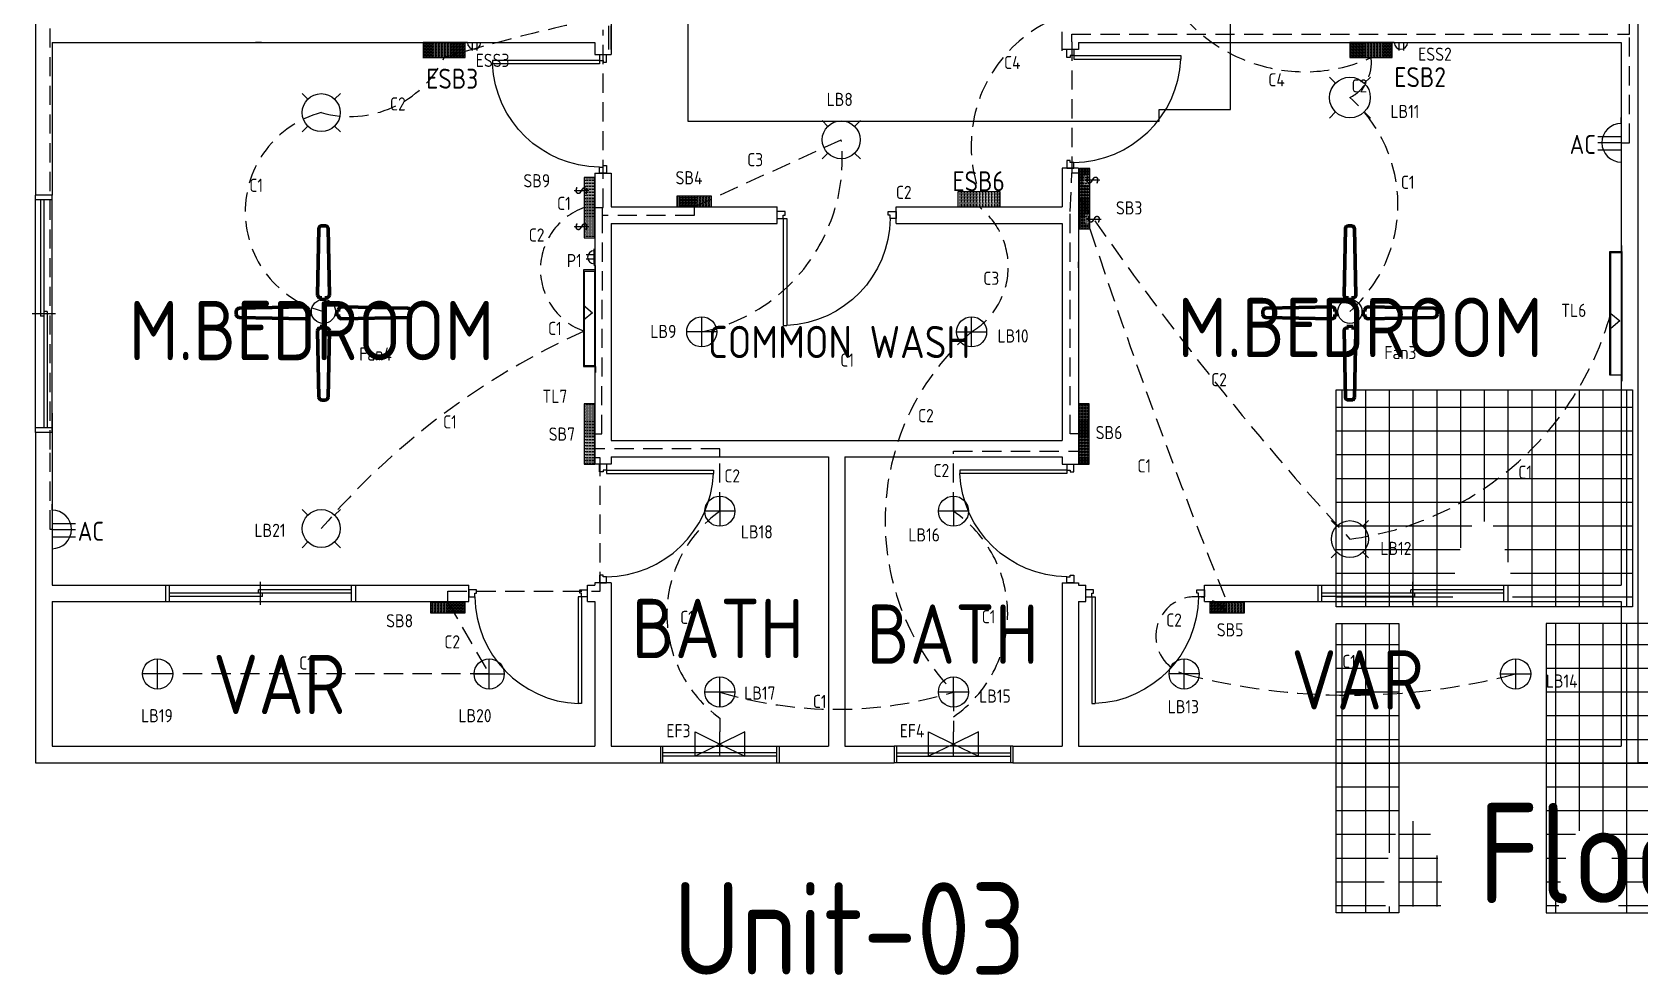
# Model space of a CAD drawing. Header units: inches. Extents: x 33646 to 69385, y 30083 to 61001.
# Drawn here: x 34920 to 35453, y 30410 to 30723 of the extents above; entities that cross this region are included whole.
import ezdxf
from ezdxf.enums import TextEntityAlignment as Align

# ---------------------------------------------------------------- set-up
doc = ezdxf.new("R2010")
doc.units = ezdxf.units.IN
doc.header["$MEASUREMENT"] = 0
doc.linetypes.add('HIDDEN', pattern=[9.524999999999999, 6.35, -3.175])
doc.layers.add('All Text', color=7, linetype='Continuous', plot=False)
for name, color, linetype in [('Conduit', 4, 'Continuous'), ('EDB', 1, 'Continuous'), ('Electrical Layout', 130, 'Continuous'), ('TILING', 8, 'Continuous'), ('WALL', 7, 'Continuous'), ('WINDOW', 111, 'Continuous')]:
    doc.layers.add(name, color=color, linetype=linetype)
doc.styles.add('YQ_DIM', font='SUPEROS.SHX', dxfattribs={"width": 0.8, "bigfont": 'HZDX.SHX'})
pattern_1 = [(0, (0, 0), (0, 7.874015748031497), []), (90, (0, 0), (-7.874015748031497, 4.821444091131313e-16), [])]

# ---------------------------------------------------------------- blocks, each defined once
blk = doc.blocks.new('DR_D01')
for p, q in [((-0.45, 0.9299999999999964), (-0.4199999999999999, 0.9299999999999964)), ((-0.45, 0.02999999999999636), (-0.45, 0.9299999999999964)), ((-0.4199999999999999, 0.02999999999999637), (-0.4199999999999999, 0.9299999999999964)), ((-0.4999999999999964, 0.02999999999999636), (-0.4199999999999999, 0.02999999999999637)), ((-0.4999999999999964, 0.02999999999999636), (-0.4999999999999964, -0.02999999999999636)), ((-0.45, 0.02999999999999636), (-0.45, 3.469446951953614e-18)), ((-0.45, 3.469446951953614e-18), (-0.435, 3.469446951953614e-18)), ((-0.435, 3.469446951953614e-18), (-0.435, -0.02999999999999636)), ((0.4350000000000001, 3.469446951953614e-18), (0.4350000000000002, -0.02999999999999636)), ((0.4500000000000001, 3.469446951953614e-18), (0.4350000000000001, 3.469446951953614e-18)), ((0.4500000000000001, 0.02999999999999636), (0.4500000000000001, 3.469446951953614e-18)), ((0.4999999999999964, 0.02999999999999636), (0.45, 0.02999999999999636)), ((0.4999999999999964, -0.02999999999999636), (0.4999999999999964, 0.02999999999999636)), ((-0.435, -0.02999999999999636), (-0.4999999999999964, -0.02999999999999636)), ((0.4350000000000002, -0.02999999999999636), (0.4999999999999964, -0.02999999999999636))]:
    blk.add_line(p, q)
blk.add_arc((-0.4602388636345857, 0.02060243181989824), 0.9102873739421409, 0.5915171128877542, 87.46643902495387)
blk = doc.blocks.new('WD_00_X2')
for p, q in [((-4.101591878165048e-18, 0.6999999999999998), (3.063252069464661e-17, -0.7)), ((-0.5, 0.5), (0.5, 0.5)), ((-0.48, 0.5), (-0.48, -0.5)), ((0.48, 0.5), (0.4799999999999996, -0.5)), ((0.009999999999999919, 0.1999999999999998), (-0.48, 0.1999999999999998)), ((0.009999999999999917, 0.1999999999999998), (0.009999999999999919, -1.942890293094024e-16)), ((0.4799999999999998, -1.942890293094024e-16), (-0.4799999999999999, -1.942890293094024e-16)), ((-0.01000000000000008, -1.942890293094024e-16), (-0.01000000000000008, -0.2000000000000001)), ((0.4799999999999998, -0.2000000000000002), (-0.01000000000000008, -0.2000000000000002)), ((-0.5, -0.5), (0.4999999999999997, -0.5))]:
    blk.add_line(p, q)
blk = doc.blocks.new('WD_00_X1')
for p, q in [((-0.5, 0.5), (0.5, 0.5)), ((-0.48, 0.5), (-0.48, -0.5)), ((0.48, 0.4999999999999998), (0.4799999999999996, -0.5000000000000002)), ((0.4799999999999999, 0.09999999999999981), (-0.48, 0.1)), ((0.4799999999999998, -0.1000000000000002), (-0.4799999999999999, -0.1)), ((-0.4999999999999999, -0.5), (0.5, -0.5))]:
    blk.add_line(p, q)
blk = doc.blocks.new('*U174')
at = {"layer": 'Electrical Layout', "lineweight": 211}
for p, q in [((-1.973728097815972, -10.45266713731109), (-1.516553986799642, 11.49169019135664)), ((-0.5192995937073935, 12.46838484583394), (0.5192995937073935, 12.46838484583394)), ((1.973728097815972, -10.45266713731109), (1.516553986799642, 11.49169019135664)), ((-0.4987353938333575, -11.47091405816722), (-0.9764737047237237, -11.47091405816722)), ((-0.4987353938333575, -12.46838484583394), (-0.4987353938333575, -11.47091405816722)), ((0.4987353938333575, -12.46838484583394), (0.4987353938333575, -11.47091405816722)), ((0.4987353938333575, -11.47091405816722), (0.9764737047237237, -11.47091405816722))]:
    blk.add_line(p, q, dxfattribs=at)
for centre, start, end in [((-0.5192995937073935, 11.47091405816722), 90, 178.806510576018), ((0.5192995937073935, 11.47091405816722), 1.193489423982036, 90), ((-0.9764737047237237, -10.47344327050051), 178.806510576018, 270), ((0.9764737047237237, -10.47344327050051), 270, 1.193489423982036)]:
    blk.add_arc(centre, 0.997470787666715, start, end, dxfattribs=at)
blk = doc.blocks.new('*U175')
at = {"layer": 'Conduit', "color": 0, "linetype": 'ByBlock', "lineweight": -2, "transparency": 16777216}
blk.add_blockref('*U174', (35814.66595883237, 29941.71719136496), dxfattribs=at)
for p, rotation in [((35798.20769083587, 29925.25892336846), 90), ((35831.12422682888, 29925.25892336846), 270), ((35814.66595883237, 29908.80065537195), 180)]:
    blk.add_blockref('*U174', p, dxfattribs=dict(at, rotation=rotation))
blk = doc.blocks.new('*U154')
at = {"layer": 'Electrical Layout', "lineweight": 211}
for p, q in [((-1.97158831000865, -10.44133503451579), (-1.514909837469402, 11.47923164725212)), ((-0.5187366028171123, 12.45486743282267), (0.5187366028171123, 12.45486743282267)), ((1.97158831000865, -10.44133503451579), (1.514909837469402, 11.47923164725212)), ((-0.4981946973129069, -11.45847803819686), (-0.9754150753563602, -11.45847803819686)), ((-0.4981946973129069, -12.45486743282267), (-0.4981946973129069, -11.45847803819686)), ((0.4981946973129069, -12.45486743282267), (0.4981946973129069, -11.45847803819686)), ((0.4981946973129069, -11.45847803819686), (0.9754150753563602, -11.45847803819686))]:
    blk.add_line(p, q, dxfattribs=at)
for centre, start, end in [((-0.5187366028171123, 11.45847803819686), 90, 178.806510576018), ((0.5187366028171123, 11.45847803819686), 1.193489423982036, 90), ((-0.9754150753563602, -10.46208864357104), 178.806510576018, 270), ((0.9754150753563602, -10.46208864357104), 270, 1.193489423982036)]:
    blk.add_arc(centre, 0.9963893946258139, start, end, dxfattribs=at)
blk = doc.blocks.new('*U155')
at = {"layer": 'Conduit', "color": 0, "linetype": 'ByBlock', "lineweight": -2, "transparency": 16777216}
blk.add_blockref('*U154', (35775.83802421117, 29909.25632634142), dxfattribs=at)
for p, rotation in [((35759.39759919984, 29892.81590133009), 90), ((35792.2784492225, 29892.81590133009), 270), ((35775.83802421117, 29876.37547631876), 180)]:
    blk.add_blockref('*U154', p, dxfattribs=dict(at, rotation=rotation))

msp = doc.modelspace()

# ---------------------------------------------------------------- hatches: boundary and pattern name
at = {"layer": 'Electrical Layout'}
h = msp.add_hatch(dxfattribs=at)
h.set_pattern_fill('MUDST', color=256)
h.set_pattern_definition([(0, (-1025.024355600159, 1422.988186829563), (0.5, 0.25), [0.25, -0.25, 0, -0.25, 0, -0.25])])
h.paths.add_polyline_path([(35049.47564439984, 30719.41732498138), (35049.47564439984, 30714.41732498138), (35063.47564439984, 30714.41732498138), (35063.47564439984, 30719.41732498138)])
h = msp.add_hatch(dxfattribs=at)
h.set_pattern_fill('MUDST', color=256)
h.set_pattern_definition([(0, (-717.5702294006187, 1422.98819113545), (0.5, 0.25), [0.25, -0.25, 0, -0.25, 0, -0.25])])
h.paths.add_polyline_path([(35356.92977059938, 30719.41732067549), (35356.92977059938, 30714.41732067549), (35370.92977059938, 30714.41732067549), (35370.92977059938, 30719.41732067549)])
h = msp.add_hatch(dxfattribs=at)
h.set_pattern_fill('MUDST', color=256, angle=-90.00000000000001)
h.set_pattern_definition([(270, (5361.677535623428, 67464.74959533749), (0.2499999999999999, -0.5), [0.25, -0.25, 0, -0.25, 0, -0.25])])
h.paths.add_polyline_path([(35270.67753562342, 30657.65591647344), (35267.17753562342, 30657.65591647344), (35267.17753562342, 30677.65591647344), (35270.67753562342, 30677.65591647344)])
h = msp.add_hatch(dxfattribs=at)
h.set_pattern_fill('MUDST', color=256, angle=-90.00000000000001)
h.set_pattern_definition([(270, (5197.394334356482, 67467.74959533749), (0.2499999999999999, -0.5), [0.25, -0.25, 0, -0.25, 0, -0.25])])
h.paths.add_polyline_path([(35106.39433435648, 30654.65591647344), (35102.89433435648, 30654.65591647344), (35102.89433435648, 30674.65591647344), (35106.39433435648, 30674.65591647344)])
h = msp.add_hatch(dxfattribs=at)
h.set_pattern_fill('MUDST', color=256, angle=-180)
h.set_pattern_definition([(180, (71219.69157845093, 61288.47637795273), (-0.5, -0.2499999999999997), [0.25, -0.25, 0, -0.25, 0, -0.25])])
h.paths.add_polyline_path([(35145.19157845094, 30668.4291338582), (35145.19157845094, 30664.9291338582), (35133.69157845094, 30664.9291338582), (35133.69157845094, 30668.4291338582)])
h = msp.add_hatch(dxfattribs=at)
h.set_pattern_fill('MUDST', color=256)
h.set_pattern_definition([(0, (-847.6174766671829, 1472.476377952757), (0.5, 0.25), [0.25, -0.25, 0, -0.25, 0, -0.25])])
h.paths.add_polyline_path([(35226.88252333282, 30669.92913385819), (35226.88252333282, 30664.92913385819), (35240.88252333282, 30664.92913385819), (35240.88252333282, 30669.92913385819)])
h = msp.add_hatch(dxfattribs=at)
h.set_pattern_fill('MUDST', color=256, angle=-90.00000000000001)
h.set_pattern_definition([(270, (5197.394334356501, 67542.8622047244), (0.2499999999999998, -0.5), [0.25, -0.25, 0, -0.25, 0, -0.25])])
h.paths.add_polyline_path([(35106.39433435648, 30579.54330708655), (35102.89433435648, 30579.54330708655), (35102.89433435648, 30599.54330708655), (35106.39433435648, 30599.54330708655)])
h = msp.add_hatch(dxfattribs=at)
h.set_pattern_fill('MUDST', color=256, angle=-90.00000000000001)
h.set_pattern_definition([(270, (5361.429767427322, 67542.8622047244), (0.2499999999999998, -0.5), [0.25, -0.25, 0, -0.25, 0, -0.25])])
h.paths.add_polyline_path([(35270.4297674273, 30579.54330708654), (35266.9297674273, 30579.54330708654), (35266.9297674273, 30599.54330708654), (35270.4297674273, 30599.54330708654)])
h = msp.add_hatch(dxfattribs=at)
h.set_pattern_fill('MUDST', color=256, angle=-1.272221872585407e-14)
h.set_pattern_definition([(360, (-1022.572464376579, 1608.749595337518), (0.5, 0.2499999999999999), [0.25, -0.25, 0, -0.25, 0, -0.25])])
h.paths.add_polyline_path([(35051.92753562342, 30530.15591647344), (35051.92753562342, 30533.65591647344), (35063.42753562342, 30533.65591647344), (35063.42753562342, 30530.15591647344)])
h = msp.add_hatch(dxfattribs=at)
h.set_pattern_fill('MUDST', color=256, angle=-1.272221872585407e-14)
h.set_pattern_definition([(360, (-764.0724643765789, 1608.749595337518), (0.5, 0.2499999999999999), [0.25, -0.25, 0, -0.25, 0, -0.25])])
h.paths.add_polyline_path([(35310.42753562342, 30530.15591647344), (35310.42753562342, 30533.65591647344), (35321.92753562342, 30533.65591647344), (35321.92753562342, 30530.15591647344)])
at = {"layer": 'TILING'}
h = msp.add_hatch(dxfattribs=at)
h.set_pattern_fill('_USER', color=256, scale=7.874015748031497, double=1, pattern_type=0)
h.set_pattern_definition(pattern_1)
edge = h.paths.add_edge_path()
edge.add_arc((35446.80804652994, 30534.66123168651), 55.78041944777243, 161.4067891857434, 181.3856483193859)
edge.add_arc((35392.96017402324, 30534.30233784286), 2.156851818599194, 207.3220102423033, 271.8992090811829)
edge.add_line((35393.03165507293, 30532.14667084006), (35408.82205159002, 30532.14667083905))
edge.add_arc((35408.97424980877, 30534.16470037078), 2.023760729111334, 265.6869620807182, 335.0918185688155)
edge.add_arc((35355.04566013328, 30534.6612316922), 55.78041944785929, 358.6143516732002, 361.2036163014217)
edge.add_arc((35410.6685560007, 30538.3132002214), 2.484519138057373, 273.3507563557384, 278.4938804161617)
edge.add_arc((35409.80690402104, 30536.63778848018), 1.456302950211598, 327.5286703621944, 394.2772201163256)
edge.add_arc((35410.6685559996, 30534.99706834459), 2.484519138373277, 82.09441254859132, 88.01051719982777)
edge.add_arc((35355.04566013318, 30534.66123169225), 55.78041944795164, 2.896670540628497, 18.59321080683394)
edge.add_arc((35391.39018612251, 30549.43013540714), 16.79757454734049, 10.34532255069555, 15.20876720786186)
edge.add_arc((35396.08800382564, 30550.70727616756), 11.92925043182304, 15.20876720803136, 33.27785179835496)
edge.add_arc((35399.0568823505, 30552.65582242127), 8.37804328519319, 33.27785179831884, 57.74350960628426)
edge.add_arc((35400.92685333297, 30555.61880326536), 4.874324267111166, 57.74350960618398, 89.99999999657895)
edge.add_arc((35400.92685333297, 30555.61880326539), 4.874324267078919, 89.9999999966645, 122.256490385953)
edge.add_arc((35402.79682431507, 30552.65582242103), 8.378043285198373, 122.2564903859858, 146.7221481950978)
edge.add_arc((35405.76570283976, 30550.70727616693), 11.92925043189019, 146.7221481950421, 164.7912327846339)
edge.add_arc((35410.46352054068, 30549.43013540663), 16.79757454525276, 164.7912327853157, 169.6546774425679)
h.paths.add_polyline_path([(35450.68802520031, 30532.14667083956), (35352.35731653891, 30532.14667083956), (35352.35731653891, 30604.14667083954), (35450.68802520031, 30604.14667083954)])
h = msp.add_hatch(dxfattribs=at)
h.set_pattern_fill('_USER', color=256, scale=7.874015748031497, double=1, pattern_type=0)
h.set_pattern_definition(pattern_1)
edge = h.paths.add_edge_path()
edge.add_arc((35423.71947812614, 30435.23387952897), 55.78041944777933, 161.4067891857458, 181.3856483193857)
edge.add_arc((35369.87160561943, 30434.87498568531), 2.156851818605658, 207.3220102422146, 271.8992090809897)
edge.add_line((35369.94308666911, 30432.71931868252), (35385.73348318621, 30432.71931868151))
edge.add_arc((35385.88568140496, 30434.73734821324), 2.023760729111334, 265.6869620807182, 335.0918185688155)
edge.add_arc((35331.95709172946, 30435.23387953465), 55.78041944785921, 358.6143516732041, 361.2036163014254)
edge.add_arc((35387.57998759687, 30438.88584806386), 2.484519138057799, 273.350756355906, 278.4938804163277)
edge.add_arc((35386.71833561722, 30437.21043632264), 1.456302950217737, 327.5286703623482, 394.2772201161644)
edge.add_arc((35387.57998759579, 30435.56971618705), 2.48451913837688, 82.09441254860285, 88.01051719983067)
edge.add_arc((35331.95709172937, 30435.2338795347), 55.78041944795183, 2.89667054063223, 18.59321080683748)
edge.add_arc((35368.30161771869, 30450.0027832496), 16.79757454734049, 10.34532255069555, 15.20876720786186)
edge.add_arc((35372.99943542181, 30451.27992401001), 11.92925043183102, 15.20876720803906, 33.27785179835039)
edge.add_arc((35375.96831394669, 30453.22847026373), 8.37804328519319, 33.27785179831884, 57.74350960628426)
edge.add_arc((35377.83828492916, 30456.19145110782), 4.874324267107283, 57.74350960625631, 89.9999999966645)
edge.add_arc((35377.83828492916, 30456.19145110785), 4.874324267075281, 89.9999999966645, 122.2564903859758)
edge.add_arc((35379.70825591125, 30453.22847026349), 8.378043285191414, 122.256490385957, 146.7221481950913)
edge.add_arc((35382.67713443594, 30451.27992400939), 11.9292504318861, 146.7221481950083, 164.7912327846078)
edge.add_arc((35387.37495213687, 30450.00278324908), 16.79757454525371, 164.7912327853037, 169.6546774425557)
h.paths.add_polyline_path([(35373.17621417667, 30430.63485981594), (35352.3573165389, 30430.63485981594), (35352.3573165389, 30526.63485981593), (35373.17621417667, 30526.63485981593)])
h = msp.add_hatch(dxfattribs=at)
h.set_pattern_fill('_USER', color=256, scale=7.874015748031497, double=1, pattern_type=0)
h.set_pattern_definition(pattern_1)
edge = h.paths.add_edge_path()
edge.add_arc((35390.29558987307, 30433.14942066288), 55.78041944777243, -1.3856483193858935, 18.593210814256622, ccw=False)
edge.add_arc((35444.14346237978, 30432.79052681923), 2.156851818599194, 268.1007909188171, 332.67798975769665, ccw=False)
edge.add_line((35444.07198133009, 30430.63485981644), (35428.28158481299, 30430.63485981543))
edge.add_arc((35428.12938659424, 30432.65288934715), 2.023760729111334, 204.9081814311845, 274.31303791928184, ccw=False)
edge.add_arc((35482.05797626974, 30433.14942066857), 55.78041944785929, 178.7963836985783, 181.3856483267997, ccw=False)
edge.add_arc((35426.43508040232, 30436.80138919778), 2.484519138057373, 261.50611958383826, 266.6492436442616, ccw=False)
edge.add_arc((35427.29673238198, 30435.12597745656), 1.456302950211598, 145.7227798836744, 212.4713296378056, ccw=False)
edge.add_arc((35426.43508040341, 30433.48525732097), 2.484519138373277, 91.98948280017231, 97.90558745140868, ccw=False)
edge.add_arc((35482.05797626983, 30433.14942066863), 55.78041944795164, 161.4067891931661, 177.1033294593715, ccw=False)
edge.add_arc((35445.71345028051, 30447.91832438352), 16.79757454734049, 164.7912327921381, 169.6546774493044, ccw=False)
edge.add_arc((35441.01563257738, 30449.19546514394), 11.92925043182304, 146.722148201645, 164.7912327919686, ccw=False)
edge.add_arc((35438.04675405251, 30451.14401139765), 8.37804328519319, 122.25649039371581, 146.7221482016812, ccw=False)
edge.add_arc((35436.17678307005, 30454.10699224174), 4.874324267111166, 90.00000000342112, 122.256490393816, ccw=False)
edge.add_arc((35436.17678307004, 30454.10699224177), 4.874324267078919, 57.743509614047014, 90.00000000333557, ccw=False)
edge.add_arc((35434.30681208795, 30451.14401139741), 8.378043285198373, 33.277851804902184, 57.743509614014215, ccw=False)
edge.add_arc((35431.33793356326, 30449.19546514331), 11.92925043189019, 15.208767215366208, 33.27785180495789, ccw=False)
edge.add_arc((35426.64011586233, 30447.918324383), 16.79757454525276, 10.345322557432212, 15.208767214684315, ccw=False)
h.paths.add_polyline_path([(35421.99511181449, 30430.63485981593), (35472.34156850739, 30430.63485981593), (35472.34156850739, 30526.63485981593), (35421.99511181449, 30526.63485981593)])

# ---------------------------------------------------------------- linework, layer by layer
at = {"layer": 'Conduit', "linetype": 'HIDDEN'}
for p, q in [((34925.74472805722, 30584.40551181095), (34925.74472805722, 30969.40551181095)), ((35449.67753562342, 30722.15591647344), (35449.67753562342, 30875.15591647344)), ((35109.17753562342, 30664.65591647344), (35109.15023986828, 30723.65591647344)), ((35264.67753562342, 30719.65591647344), (35264.67753562342, 30722.15591647344)), ((35264.67753562342, 30722.15591647344), (35449.67753562342, 30722.15591647344)), ((35264.67753562342, 30719.65591647344), (35264.67753562342, 30676.17208663574)), ((35449.67753562342, 30686.15591647344), (35449.67753562342, 30722.15591647344)), ((35139.44157845094, 30664.9291338582), (35188.17753562342, 30687.15591647344)), ((35446.92976742733, 30686.15591647344), (35449.67753562342, 30686.15591647344)), ((35264.1690309203, 30663.37907039697), (35264.67753562342, 30676.17208663574)), ((35264.67753562342, 30676.17208663574), (35266.9297674273, 30676.17208663574)), ((35106.39433435648, 30664.65591647344), (35109.17753562342, 30664.65591647344)), ((35108.75577516376, 30589.54330708655), (35109.03184591073, 30662.03400068458)), ((35109.03184591073, 30662.03400068458), (35109.03184591073, 30664.65591647344)), ((35139.44157845095, 30662.03400068458), (35109.03184591073, 30662.03400068458)), ((35139.44157845095, 30664.9291338582), (35139.44157845095, 30662.03400068458)), ((35264.1690309203, 30589.54330708654), (35264.1690309203, 30663.37907039697)), ((35102.64432393976, 30632.2440055771), (35105.64432393976, 30629.7440055771)), ((35105.64432393976, 30629.7440055771), (35102.64432393976, 30627.2440055771)), ((35443.42975701061, 30629.54232224201), (35446.42975701061, 30627.04232224201)), ((35446.42975701061, 30627.04232224201), (35443.42975701061, 30624.54232224201)), ((35106.39433435648, 30589.54330708655), (35108.75577516376, 30589.54330708655)), ((35266.9297674273, 30589.54330708654), (35264.1690309203, 30589.54330708654)), ((34925.74472805722, 30557.87271520644), (34925.74472805722, 30584.40551181095)), ((35147.90614538005, 30584.63493869385), (35106.39433435648, 30584.63493869385)), ((35108.21644733626, 30581.58271689579), (35106.39433435648, 30581.58271689579)), ((35108.21644733626, 30537.39177152414), (35108.21644733626, 30581.58271689579)), ((35147.90614538005, 30583.31338402932), (35147.90614538005, 30584.63493869385)), ((35147.90614538005, 30581.90551181095), (35147.90614538005, 30583.31338402932)), ((35147.90614538005, 30563.90551181095), (35147.90614538005, 30581.90551181095)), ((35225.41795640366, 30563.90551181096), (35225.41795640366, 30583.80883800989)), ((35225.41795640366, 30583.80883800989), (35266.9297674273, 30583.80883800989)), ((34926.39433435642, 30557.87271520644), (34925.74472805722, 30557.87271520644)), ((35057.67753562342, 30533.90551181098), (35057.67753562342, 30537.39177152414)), ((35057.67753562342, 30537.39177152414), (35108.21644733626, 30537.39177152414)), ((35057.67753562342, 30533.65591647344), (35057.67753562342, 30533.90551181098)), ((35147.90614538005, 30503.90551181096), (35147.91234559128, 30498.90551565522)), ((35225.41795640366, 30503.90551181095), (35225.42753562342, 30490.65591647344)), ((35147.91684050174, 30495.28071414221), (35147.92753562342, 30490.65591647344))]:
    msp.add_line(p, q, dxfattribs=at)
at = {"layer": 'Conduit'}
for p, q in [((35352.15623634066, 30705.92944756009), (35350.1071580837, 30707.97852581706)), ((35361.70329851398, 30705.92944756009), (35363.75237677094, 30707.97852581706)), ((35011.22490404448, 30700.60854805239), (35009.31357459274, 30702.51987750412)), ((35020.13016720238, 30700.60854805239), (35022.0414966541, 30702.51987750412)), ((35183.72490404448, 30691.60854805239), (35181.81357459274, 30693.51987750412)), ((35192.63016720238, 30691.60854805239), (35194.5414966541, 30693.51987750412)), ((35361.70329851398, 30696.38238538678), (35363.75237677094, 30694.33330712983)), ((35020.13016720238, 30691.70328489449), (35022.0414966541, 30689.79195544276)), ((35192.63016720238, 30682.70328489449), (35194.5414966541, 30680.79195544276)), ((35141.90614538008, 30618.41732283458), (35141.90614538008, 30628.41732283458)), ((35231.41795640365, 30618.41732283458), (35231.41795640365, 30628.41732283458)), ((35146.90614538008, 30623.41732283458), (35136.90614538008, 30623.41732283458)), ((35226.41795640365, 30623.41732283458), (35236.41795640365, 30623.41732283458)), ((35147.90614538005, 30568.90551181095), (35147.90614538005, 30558.90551181095)), ((35225.41795640366, 30568.90551181096), (35225.41795640366, 30558.90551181096)), ((35011.22490404448, 30562.60854805239), (35009.31357459274, 30564.51987750412)), ((35020.13016720238, 30562.60854805239), (35022.0414966541, 30564.51987750412)), ((35152.90614538005, 30563.90551181095), (35142.90614538005, 30563.90551181095)), ((35230.41795640366, 30563.90551181096), (35220.41795640366, 30563.90551181096)), ((35352.60192421451, 30558.98375968625), (35350.7441612156, 30560.84152268515)), ((35361.25761064013, 30558.98375968625), (35363.11537363903, 30560.84152268515)), ((35020.13016720238, 30553.70328489449), (35022.0414966541, 30551.79195544276)), ((35361.25761064013, 30550.32807326064), (35363.11537363903, 30548.47031026173)), ((34961.39433435645, 30504.90551181099), (34961.39433435645, 30514.90551181098)), ((35071.39433435644, 30504.90551181099), (35071.39433435644, 30514.90551181098)), ((35301.92976742729, 30504.90551181095), (35301.92976742729, 30514.90551181095)), ((35411.92976742727, 30504.90551181095), (35411.92976742727, 30514.90551181095)), ((34966.39433435645, 30509.90551181098), (34956.39433435645, 30509.90551181098)), ((35066.39433435644, 30509.90551181098), (35076.39433435644, 30509.90551181098)), ((35147.90614538005, 30498.90551181096), (35147.90614538005, 30508.90551181096)), ((35225.41795640366, 30498.90551181095), (35225.41795640366, 30508.90551181095)), ((35306.92976742729, 30509.90551181095), (35296.92976742729, 30509.90551181095)), ((35406.92976742727, 30509.90551181095), (35416.92976742727, 30509.90551181095)), ((35152.90614538005, 30503.90551181096), (35142.90614538005, 30503.90551181096)), ((35230.41795640366, 30503.90551181095), (35220.41795640366, 30503.90551181095))]:
    msp.add_line(p, q, dxfattribs=at)
at = {"layer": 'Conduit', "color": 4, "linetype": 'HIDDEN'}
for p, q in [((35057.67753562342, 30533.65591647344), (35071.39433435644, 30509.90551181098)), ((35071.39433435644, 30509.90551181098), (34961.39433435645, 30509.90551181098))]:
    msp.add_line(p, q, dxfattribs=at)
at = {"layer": 'Conduit'}
for points in [[(35352.15623634066, 30696.38238538678), (35350.1071580837, 30694.33330712983)], [(35011.22490404448, 30691.70328489449), (35009.31357459274, 30689.79195544276)], [(35183.72490404448, 30682.70328489449), (35181.81357459274, 30680.79195544276)], [(35011.22490404448, 30553.70328489449), (35009.31357459274, 30551.79195544276)], [(35352.60192421451, 30550.32807326064), (35350.7441612156, 30548.47031026173)]]:
    msp.add_lwpolyline(points, close=True, dxfattribs=at)
for centre, radius in [((35356.92976742732, 30701.15591647344), 6.750792403158321), ((35015.67753562342, 30696.15591647344), 6.296971967198096), ((35188.17753562342, 30687.15591647344), 6.296971967198096), ((35016.39433435645, 30630.20472440941), 3.98988315066686), ((35356.92976742732, 30630.20472440941), 3.985557578503255), ((35141.90614538008, 30623.41732283458), 5), ((35231.41795640365, 30623.41732283458), 5), ((35147.90614538005, 30563.90551181095), 5), ((35225.41795640366, 30563.90551181096), 5), ((35015.67753562342, 30558.15591647344), 6.296971967198096), ((35356.92976742732, 30554.65591647344), 6.120494567378415), ((34961.39433435645, 30509.90551181098), 5), ((35071.39433435644, 30509.90551181098), 5), ((35301.92976742729, 30509.90551181095), 5), ((35411.92976742727, 30509.90551181095), 5), ((35147.90614538005, 30503.90551181096), 5), ((35225.41795640366, 30503.90551181095), 5)]:
    msp.add_circle(centre, radius, dxfattribs=at)
at = {"layer": 'Conduit', "linetype": 'HIDDEN'}
for centre, radius, start, end in [((35129.81416858805, 30680.86034604839), 58.70193198423383, 281.8874247515944, 6.156606332770177), ((36084.23106487265, 31223.9597914481), 988.4001488879642, 214.21910190554, 222.6220199065716), ((35110.1455134766, 30644.14679849769), 21.75324156936755, 109.4714960819111, 250.5285039180889), ((37233.81911619852, 31307.65443999088), 2067.951388683432, 198.3197689597265, 201.9799890769636), ((35343.52674912242, 30657.58495965853), 103.7980193967118, 277.4190874875537, 344.2542120774305), ((35205.03598371219, 30396.76866451329), 248.802063813453, 114.23836983662, 139.5595625747503), ((35172.64216456775, 30529.59696723265), 42.29594397027363, 125.7911186007998, 234.2267404050603), ((35202.07442351138, 30529.806880557), 41.32356689936737, 304.4031436399168, 55.60490470780037), ((35305.61487805362, 30522.45016442584), 13.07472177738528, 36.11178954517646, 253.6293490942035), ((35356.92976742732, 30721.29818102977), 218.4304479678906, 255.4161607423576, 284.5838392576424)]:
    msp.add_arc(centre, radius, start, end, dxfattribs=at)
at = {"layer": 'EDB', "linetype": 'HIDDEN'}
for centre, radius, start, end in [((35228.56603428799, 30142.4577722343), 597.2878973079072, 83.5198346604524, 106.7454166477109), ((35342.00758556388, 30763.25337174684), 53.5307582701089, 210.6925740144536, 294.17500101071), ((35277.15979636731, 30685.14298231628), 45.87356042654711, 80.8234619950559, 199.3687983723377), ((35025.08437426105, 30729.84450812645), 34.97727577611261, 254.3987143916382, 333.8282738464504), ((35351.25341959007, 30712.63033452583), 12.8016871704588, 296.3214147864724, 8.02411585859209), ((35325.36004230816, 30665.68032044143), 47.48858239541073, 311.665878309056, 48.33412169094398), ((35024.5110923945, 30663.2724337437), 34.04930486316179, 105.0364967681557, 256.2089068054261), ((35218.317427899, 30645.02417109039), 25.26815661363362, 301.2290079935339, 51.97563824497549), ((35285.42907025098, 30560.79921751043), 82.69357613149592, 130.7793427681763, 223.4725008611652), ((35186.66205089188, 30632.00583314822), 133.8346462570581, 253.1671563849641, 286.8328436150359)]:
    msp.add_arc(centre, radius, start, end, dxfattribs=at)
at = {"layer": 'Electrical Layout'}
for p, q in [((35111.06165876619, 30717.05511614657), (35111.06165876619, 30724.92913189461)), ((35111.90614538008, 30717.05511811016), (35111.90614538008, 30724.92913385821)), ((34995.89433435645, 30719.41732283459), (34993.89433435645, 30719.41732283459)), ((35022.89433435645, 30719.41732283459), (35029.39433435645, 30719.41732283459)), ((35064.16914968744, 30719.41732487149), (35063.4756494559, 30719.41732487149)), ((35064.16914968744, 30719.41732487149), (35068.61310111919, 30719.41732487149)), ((35065.69762517177, 30719.41732487149), (35065.69762517177, 30716.73001147427)), ((35067.08462563486, 30719.41732487149), (35067.25800069275, 30719.41732487149)), ((35067.25800069275, 30719.41732487149), (35067.25800069275, 30716.73001147427)), ((35068.61310111919, 30719.41732487149), (35069.30660135073, 30719.41732487149)), ((35371.62327588698, 30719.41732056561), (35370.92977565544, 30719.41732056561)), ((35371.62327588698, 30719.41732056561), (35376.06722731873, 30719.41732056561)), ((35373.15175137131, 30719.41732056561), (35373.15175137131, 30716.73000716838)), ((35374.5387518344, 30719.41732056561), (35374.71212689229, 30719.41732056561)), ((35374.71212689229, 30719.41732056561), (35374.71212689229, 30716.73000716838)), ((35376.06722731873, 30719.41732056561), (35376.76072755027, 30719.41732056561)), ((35446.92976742733, 30692.56391928243), (35446.92976742733, 30694.56391928243)), ((35446.92976742733, 30688.15591647344), (35439.17976742733, 30688.15591647344)), ((35446.92976742733, 30692.56391928243), (35446.92976742733, 30679.74791366445)), ((35446.92976742733, 30686.15591647344), (35439.17976742733, 30686.15591647344)), ((35446.92976742733, 30683.65591647344), (35439.17976742733, 30683.65591647344)), ((35446.92976742733, 30684.15591647344), (35446.92976742733, 30683.65591647344)), ((35446.92976742733, 30679.74791366445), (35446.92976742733, 30677.74791366445)), ((35106.17753562342, 30650.3115495497), (35106.17753562342, 30650.98434359819)), ((35106.17753562342, 30646.00028339717), (35106.17753562342, 30650.3115495497)), ((35447.17976742733, 30650.04232283453), (35447.17976742733, 30652.04232283453)), ((35106.17753562342, 30648.99690903404), (35103.57045868556, 30648.99690903404)), ((35106.17753562342, 30647.48312242496), (35103.57045868556, 30647.48312242496)), ((35106.17753562342, 30648.82871052192), (35106.17753562342, 30648.99690903404)), ((35106.17753562342, 30646.00028339717), (35106.17753562342, 30645.3274893487)), ((35106.64433435648, 30638.95177165348), (35106.64433435648, 30645.45177165348)), ((35266.9297674273, 30644.61417322826), (35266.9297674273, 30646.61417322826)), ((35447.17976742733, 30623.04232283453), (35447.17976742733, 30616.54232283453)), ((35266.9297674273, 30617.61417322826), (35266.9297674273, 30611.11417322826)), ((35106.64433435648, 30611.95177165348), (35106.64433435648, 30609.95177165348)), ((34926.39433435642, 30596.45524690344), (34926.39433435642, 30598.45524690344)), ((34926.39433435642, 30596.45524690344), (34926.39433435642, 30583.63924128546)), ((34926.39433435642, 30588.04724409446), (34926.39433435642, 30587.54724409446)), ((34926.39433435642, 30583.63924128546), (34926.39433435642, 30581.63924128546)), ((34926.39433435642, 30564.28071801543), (34926.39433435642, 30566.28071801543)), ((34926.39433435642, 30564.28071801543), (34926.39433435642, 30551.46471239745)), ((34926.39433435642, 30559.87271520644), (34934.14433435642, 30559.87271520644)), ((34926.39433435642, 30557.87271520644), (34934.14433435642, 30557.87271520644)), ((34926.39433435642, 30555.87271520644), (34926.39433435642, 30555.37271520644)), ((34926.39433435642, 30555.37271520644), (34934.14433435642, 30555.37271520644)), ((34926.39433435642, 30551.46471239745), (34926.39433435642, 30549.46471239745)), ((35147.92753562342, 30482.65591647344), (35147.92753562342, 30490.65591647344)), ((35225.42753562342, 30482.65591647344), (35225.42753562342, 30490.65591647344))]:
    msp.add_line(p, q, dxfattribs=at)
at = {"layer": 'Electrical Layout', "linetype": 'HIDDEN'}
for p, q in [((35261.41795640367, 30716.61642071896), (35261.41795640367, 30724.92913385817)), ((35036.89433435645, 30719.41732283459), (35038.89433435645, 30719.41732283459)), ((35447.17976742733, 30609.04232283453), (35447.17976742733, 30607.04232283453))]:
    msp.add_line(p, q, dxfattribs=at)
at = {"layer": 'Electrical Layout', "color": 1}
for points in [[(35049.47564439984, 30714.41732498138), (35063.47564439984, 30714.41732498138), (35063.47564439984, 30719.41732498138), (35049.47564439984, 30719.41732498138)], [(35356.92977059938, 30714.41732067549), (35370.92977059938, 30714.41732067549), (35370.92977059938, 30719.41732067549), (35356.92977059938, 30719.41732067549)], [(35226.88252333282, 30664.92913385819), (35240.88252333282, 30664.92913385819), (35240.88252333282, 30669.92913385819), (35226.88252333282, 30669.92913385819)], [(35199.40024144334, 30485.90550984736), (35199.40024144334, 30485.90550984736), (35199.40024144334, 30485.90550984736), (35199.40024144334, 30485.90550984736)], [(35200.24472805722, 30485.90551181096), (35200.24472805722, 30485.90551181096), (35200.24472805722, 30485.90551181096), (35200.24472805722, 30485.90551181096)]]:
    msp.add_lwpolyline(points, close=True, dxfattribs=at)
at = {"layer": 'Electrical Layout'}
for points in [[(35270.67753562342, 30657.65591647344), (35270.67753562342, 30677.65591647344), (35267.17753562342, 30677.65591647344), (35267.17753562342, 30657.65591647344)], [(35106.39433435648, 30654.65591647344), (35106.39433435648, 30674.65591647344), (35102.89433435648, 30674.65591647344), (35102.89433435648, 30654.65591647344)], [(35145.19157845094, 30668.4291338582), (35133.69157845094, 30668.4291338582), (35133.69157845094, 30664.9291338582), (35145.19157845094, 30664.9291338582)], [(35447.17976742733, 30650.04232283453), (35447.17976742733, 30609.04232283453), (35443.17976742733, 30609.04232283453), (35443.17976742733, 30650.04232283453)], [(35446.92976742733, 30649.79232283453), (35446.92976742733, 30609.04232283453), (35443.42976742733, 30609.04232283453), (35443.42976742733, 30649.79232283453)], [(35106.64433435648, 30611.95177165348), (35106.64433435648, 30643.95177165348), (35102.64433435648, 30643.95177165348), (35102.64433435648, 30611.95177165348)], [(35106.39433435648, 30612.20177165348), (35106.39433435648, 30643.45177165348), (35102.89433435648, 30643.45177165348), (35102.89433435648, 30612.20177165348)], [(35106.39433435648, 30579.54330708655), (35106.39433435648, 30599.54330708655), (35102.89433435648, 30599.54330708655), (35102.89433435648, 30579.54330708655)], [(35270.4297674273, 30579.54330708654), (35270.4297674273, 30599.54330708654), (35266.9297674273, 30599.54330708654), (35266.9297674273, 30579.54330708654)], [(35051.92753562342, 30530.15591647344), (35063.42753562342, 30530.15591647344), (35063.42753562342, 30533.65591647344), (35051.92753562342, 30533.65591647344)], [(35310.42753562342, 30530.15591647344), (35321.92753562342, 30530.15591647344), (35321.92753562342, 30533.65591647344), (35310.42753562342, 30533.65591647344)], [(35139.67753562342, 30482.65591647344), (35139.67753562342, 30490.65591647344), (35147.92753562342, 30486.65591647344)], [(35156.17753562342, 30482.65591647344), (35156.17753562342, 30490.65591647344), (35147.92753562342, 30486.65591647344)], [(35217.17753562342, 30482.65591647344), (35217.17753562342, 30490.65591647344), (35225.42753562342, 30486.65591647344)], [(35233.67753562342, 30482.65591647344), (35233.67753562342, 30490.65591647344), (35225.42753562342, 30486.65591647344)]]:
    msp.add_lwpolyline(points, close=True, dxfattribs=at)
for centre, radius, start, end in [((35066.39112540332, 30719.41732487149), 2.221975715879846, 180, 0), ((35373.84525160286, 30719.41732056561), 2.221975715879846, 180, 0), ((35446.92976742733, 30686.15591647344), 6.408002808988148, 90, 270), ((35106.17753562342, 30648.15591647344), 2.155633076265888, 90, 270), ((34926.39433435642, 30557.87271520644), 6.408002808988148, 270, 90)]:
    msp.add_arc(centre, radius, start, end, dxfattribs=at)
at = {"layer": 'TILING'}
for points in [[(35137.31794646017, 30693.28052910729), (35293.69589921608, 30693.28052910729), (35293.69589921608, 30697.2175369813), (35317.31794646018, 30697.2175369813), (35317.31794646018, 30765.65848186316), (35137.31794646017, 30765.65848186316)], [(35450.68802520031, 30532.14667083956), (35352.35731653891, 30532.14667083956), (35352.35731653891, 30604.14667083954), (35450.68802520031, 30604.14667083954)], [(35373.17621417667, 30430.63485981594), (35352.3573165389, 30430.63485981594), (35352.3573165389, 30526.63485981593), (35373.17621417667, 30526.63485981593)], [(35421.99511181449, 30430.63485981593), (35472.34156850739, 30430.63485981593), (35472.34156850739, 30526.63485981593), (35421.99511181449, 30526.63485981593)]]:
    msp.add_lwpolyline(points, close=True, dxfattribs=at)
at = {"layer": 'WALL'}
for p, q in [((35452.44157845089, 30926.62456202578), (35452.44157845093, 30480.39370078731)), ((35452.44157845093, 30926.62456202578), (35452.44157845089, 30480.39370078731)), ((35452.44157845098, 30926.62456202578), (35452.44157845093, 30480.39370078731)), ((35452.44157845093, 30926.62456202578), (35452.44157845098, 30480.39370078731)), ((35452.44157845106, 30926.62456202578), (35452.44157845102, 30480.39370078731)), ((35452.44157845102, 30926.62456202578), (35452.44157845106, 30480.39370078731)), ((35452.44157845098, 30926.62456202578), (35452.44157845102, 30480.39370078731)), ((35452.44157845102, 30926.62456202578), (35452.44157845098, 30480.39370078731)), ((35111.90614538008, 30777.62204724402), (35111.90614538008, 30715.48031496056)), ((34920.8825233328, 30741.4330708661), (34920.8825233328, 30668.78740157477)), ((34926.39433435644, 30719.4173228346), (34926.39433435643, 30668.78740157477)), ((34926.39433435644, 30719.41732283461), (35106.39433435647, 30719.41732283457)), ((35106.39433435647, 30719.41732283458), (35106.39433435647, 30715.48031496056)), ((35106.39433435647, 30715.48031496056), (35111.90614538008, 30715.48031496056)), ((35266.92976742729, 30717.05511811014), (35261.41795640367, 30717.05511811014)), ((35266.92976742731, 30719.41732283457), (35446.92976742733, 30719.41732283453)), ((35266.92976742731, 30719.41732283457), (35266.92976742731, 30717.05511811014)), ((35446.92976742732, 30719.41732283453), (35446.92976742735, 30539.41732283453)), ((35261.41795640367, 30677.68503936999), (35261.41795640367, 30664.92913385818)), ((35266.9297674273, 30677.68503936999), (35261.41795640367, 30677.68503936999)), ((35266.9297674273, 30677.68503936999), (35266.9297674273, 30579.54330708654)), ((35106.39433435648, 30676.1102362204), (35106.39433435648, 30579.54330708655)), ((35106.39433435648, 30676.1102362204), (35111.90614538008, 30676.1102362204)), ((35111.90614538008, 30676.1102362204), (35111.90614538008, 30664.9291338582)), ((34926.39433435643, 30668.78740157477), (34920.8825233328, 30668.78740157477)), ((35111.90614538008, 30664.9291338582), (35166.9770115218, 30664.9291338582)), ((35166.9770115218, 30659.41732283458), (35166.9770115218, 30664.9291338582)), ((35206.34709026195, 30664.9291338582), (35261.41795640367, 30664.92913385818)), ((35206.34709026195, 30659.41732283458), (35206.34709026195, 30664.92913385819)), ((35111.90614538008, 30659.41732283459), (35111.90614538007, 30587.41732283458)), ((35111.90614538008, 30659.41732283459), (35166.9770115218, 30659.41732283458)), ((35206.34709026195, 30659.41732283458), (35261.41795640367, 30659.41732283457)), ((35261.41795640367, 30659.41732283456), (35261.41795640369, 30587.41732283458)), ((34920.88252333281, 30590.04724409446), (34920.88252333281, 30480.39370078736)), ((34926.39433435642, 30590.04724409446), (34920.88252333281, 30590.04724409446)), ((34926.39433435642, 30590.04724409446), (34926.39433435642, 30539.41732283462)), ((35111.90614538008, 30587.41732283458), (35261.41795640366, 30587.41732283457)), ((35111.90614538007, 30581.90551181096), (35111.90614538007, 30579.54330708655)), ((35111.90614538007, 30581.90551181095), (35183.90614538004, 30581.90551181095)), ((35183.90614538004, 30581.90551181095), (35183.90614538005, 30485.90551181096)), ((35189.41795640365, 30581.90551181095), (35189.41795640367, 30485.90551181096)), ((35189.41795640365, 30581.90551181095), (35261.41795640367, 30581.90551181095)), ((35261.41795640367, 30581.90551181095), (35261.41795640367, 30579.54330708654)), ((35111.90614538007, 30579.54330708655), (35106.39433435648, 30579.54330708655)), ((35261.41795640367, 30579.54330708654), (35266.92976742731, 30579.54330708654)), ((34926.39433435645, 30539.41732283462), (34964.03212963204, 30539.41732283462)), ((34964.03212963204, 30539.41732283461), (34964.03212963204, 30533.905511811)), ((35027.02425561629, 30539.4173228346), (35064.66205089189, 30539.4173228346)), ((35027.02425561629, 30539.41732283461), (35027.02425561629, 30533.90551181098)), ((35064.66205089189, 30533.90551181098), (35064.66205089189, 30539.4173228346)), ((35104.03212963205, 30539.4173228346), (35106.39433435646, 30539.4173228346)), ((35104.03212963205, 30533.90551181097), (35104.03212963205, 30539.4173228346)), ((35106.39433435649, 30540.17322834639), (35106.39433435649, 30539.4173228346)), ((35111.90614538006, 30540.17322834639), (35106.39433435649, 30540.17322834639)), ((35111.90614538006, 30540.17322834639), (35111.90614538005, 30485.90551181096)), ((35261.41795640366, 30540.17322834638), (35261.41795640365, 30485.90551181095)), ((35261.41795640366, 30540.17322834638), (35266.92976742732, 30540.17322834638)), ((35266.92976742731, 30540.17322834638), (35266.92976742732, 30539.41732283456)), ((35266.92976742729, 30539.41732283456), (35269.2919721517, 30539.41732283456)), ((35269.2919721517, 30533.90551181095), (35269.2919721517, 30539.41732283456)), ((35308.66205089186, 30539.41732283455), (35346.29984616745, 30539.41732283455)), ((35308.66205089186, 30533.90551181094), (35308.66205089186, 30539.41732283455)), ((35346.29984616745, 30539.41732283455), (35346.29984616745, 30533.90551181094)), ((35409.2919721517, 30539.41732283454), (35446.9297674273, 30539.41732283453)), ((35409.2919721517, 30539.41732283454), (35409.2919721517, 30533.90551181092)), ((34926.39433435645, 30533.905511811), (34926.39433435645, 30485.90551181098)), ((34926.39433435645, 30533.905511811), (34964.03212963204, 30533.905511811)), ((35027.02425561629, 30533.90551181098), (35064.66205089189, 30533.90551181098)), ((35104.03212963205, 30533.90551181097), (35106.39433435645, 30533.90551181097)), ((35106.39433435645, 30533.90551181097), (35106.39433435646, 30485.90551181097)), ((35266.92976742729, 30533.90551181095), (35266.92976742728, 30485.90551181095)), ((35266.92976742729, 30533.90551181095), (35269.2919721517, 30533.90551181095)), ((35308.66205089186, 30533.90551181094), (35346.29984616745, 30533.90551181094)), ((35409.2919721517, 30533.90551181093), (35446.9297674273, 30533.90551181092)), ((35446.92976742728, 30533.90551181092), (35446.92976742728, 30485.90551181094)), ((34926.39433435643, 30485.90551181098), (35106.39433435644, 30485.90551181096)), ((35111.90614538005, 30485.90551181096), (35128.22110600997, 30485.90551181096)), ((35128.22110600997, 30485.90551181096), (35128.22110600997, 30480.39370078734)), ((35167.59118475013, 30485.90551181096), (35183.90614538005, 30485.90551181095)), ((35167.59118475013, 30485.90551181095), (35167.59118475013, 30480.39370078734)), ((35189.41795640366, 30485.90551181095), (35205.73291703359, 30485.90551181096)), ((35205.73291703359, 30485.90551181095), (35205.73291703359, 30480.39370078733)), ((35245.10299577374, 30485.90551181095), (35261.41795640366, 30485.90551181094)), ((35245.10299577374, 30485.90551181095), (35245.10299577374, 30480.39370078732)), ((35266.92976742729, 30485.90551181094), (35446.9297674273, 30485.90551181093)), ((34920.88252333281, 30480.39370078736), (35128.22110600997, 30480.39370078734)), ((35167.59118475013, 30480.39370078733), (35205.73291703359, 30480.39370078733)), ((35245.10299577374, 30480.39370078733), (35452.44157845091, 30480.39370078731)), ((35659.78016112821, 30480.39370078733), (35452.44157845104, 30480.39370078731))]:
    msp.add_line(p, q, dxfattribs=at)

# ---------------------------------------------------------------- block references
at = {"layer": 'Conduit', "extrusion": (0, 0, -1), "zscale": -1, "rotation": 180}
for name, p in [('*U175', (798.2587903380318, 60554.96491238404)), ('*U155', (418.8954365599038, 60522.52243104219))]:
    msp.add_blockref(name, p, dxfattribs=at)
at = {"layer": 'WINDOW'}
for name, p, xscale, yscale, zscale, rotation in [('DR_D01', (35109.15023986828, 30695.79527559048), -39.37007874015751, 39.37007874015751, 39.37007874015751, 90), ('DR_D01', (35264.17386191548, 30697.37007874006), -39.37007874015751, -39.37007874015751, 39.37007874015751, 90.00000000001054), ('WD_00_X2', (34923.63842884461, 30629.41732283461), -78.74015748031502, 5.511811023614428, 78.74015748031502, 270), ('DR_D01', (35186.66205089187, 30662.17322834639), -39.3700787401574, 39.3700787401574, 39.3700787401574, 180), ('DR_D01', (35109.15023986828, 30559.85826771647), -39.37007874015751, -39.37007874015751, 39.37007874015751, 90), ('DR_D01', (35264.17386191549, 30559.85826771646), -39.37007874015751, 39.37007874015751, 39.37007874015751, 90), ('WD_00_X2', (34995.52819262417, 30536.6614173228), -62.99212598425197, 5.511811023618066, 62.99212598425197, 180), ('WD_00_X2', (35377.79590915958, 30536.66141732274), -62.99212598425197, 5.51181102361079, 62.99212598425197, 180), ('DR_D01', (35084.34709026197, 30536.66141732279), -39.3700787401574, -39.3700787401574, 39.3700787401574, 359.9999999999948), ('DR_D01', (35288.97701152178, 30536.66141732275), -39.3700787401574, 39.3700787401574, 39.3700787401574, 180), ('WD_00_X1', (35147.90614538005, 30483.14960629915), -39.3700787401574, 5.511811023618066, 39.3700787401574, 180), ('WD_00_X1', (35225.41795640366, 30483.14960629914), -39.3700787401574, 5.511811023621703, 39.3700787401574, 359.9999999999948)]:
    msp.add_blockref(name, p, dxfattribs=dict(at, xscale=xscale, yscale=yscale, zscale=zscale, rotation=rotation))

# ---------------------------------------------------------------- texts
at = {"layer": 'All Text', "style": 'YQ_DIM'}
for s, height, p in [('M.BEDROOM', 19.68503937, (35360.3327539143, 30624.91959870132)), ('M.BEDROOM', 19.68503937, (35012.47339577555, 30623.88826128898)), ('COMMON WASH', 10.68503937, (35187.47110499201, 30620.05502846298)), ('BATH', 19.68503937, (35147.21519566107, 30525.02557482803)), ('BATH', 19.68503937, (35225.12694109717, 30523.13962848541)), ('VAR', 19.68503937, (35359.46200921004, 30507.9250961927)), ('VAR', 19.68503937, (35001.76453458274, 30506.42746442102)), ('Unit-03', 30.68503937, (35190.88616794775, 30425.45123679463))]:
    msp.add_text(s, height=height, dxfattribs=at).set_placement(p, align=Align.MIDDLE)
at = {"layer": 'All Text', "linetype": 'HIDDEN', "style": 'YQ_DIM'}
msp.add_text(' Floor Plan', height=33.28403366147735, dxfattribs=at).set_placement((35481.55941014837, 30450.49350650576), align=Align.MIDDLE)
at = {"layer": 'Electrical Layout', "color": 1, "style": 'YQ_DIM'}
for s, height, p in [('ESS3', 4.37819305212397, (35072.53606663994, 30713.51181102355)), ('C4', 4.37819305212397, (35244.91604764094, 30712.8028212032)), ('ESS2', 4.37819305212397, (35385.14717832932, 30715.55490981703)), ('ESB3', 6.610169491525469, (35059.12214038581, 30707.43892142386)), ('C4', 4.37819305212397, (35332.58536361789, 30707.05490977543)), ('ESB2', 6.610169491525469, (35380.2056693858, 30707.93891803391)), ('C2', 4.37819305212397, (35360.08536361789, 30705.05490977543)), ('C2', 4.37819305212397, (35041.08536361789, 30699.05490977543)), ('C1', 4.37819305212397, (34994.08536361789, 30672.05490977543)), ('ESB6', 6.610169491525469, (35233.74824889894, 30673.39356875772)), ('C1', 4.37819305212397, (35376.08536361789, 30673.05490977543)), ('C3', 4.37819305212397, (35237.94609618117, 30641.20610776816)), ('C2', 4.37819305212397, (35216.25808518112, 30595.62375816712)), ('C1', 4.37819305212397, (35181.02408545518, 30500.78427178747))]:
    msp.add_text(s, height=height, dxfattribs=at).set_placement(p, align=Align.MIDDLE)
at = {"layer": 'Electrical Layout', "color": 4, "style": 'YQ_DIM'}
for s, p in [('LB8', (35187.68596559739, 30700.55491263622)), ('LB11', (35375.18596559739, 30696.55491263622)), ('C3', (35159.62414441379, 30680.55490871823)), ('SB9', (35087.18596559739, 30673.55491263622)), ('SB4', (35137.68596559739, 30674.55491263622)), ('C2', (35208.91548384605, 30669.6941412891)), ('C1', (35096.18595704019, 30666.05490900092)), ('SB3', (35283.68596723521, 30664.55491289822)), ('C2', (35087.12414612434, 30655.55490871823)), ('P1', (35099.62415393318, 30647.05491015842)), ('TL6', (35431.18596559739, 30630.55491263622)), ('C1', (35093.18595704019, 30624.55490900092)), ('LB9', (35129.18596559739, 30623.55491263622)), ('LB10', (35245.18596559739, 30622.05491263622)), ('Fan4', (35033.68595704019, 30616.05490900092)), ('Fan3', (35373.68596559739, 30616.55491263622)), ('C1', (35190.12414441379, 30614.05490871823)), ('C2', (35313.4971940074, 30607.55020457023)), ('TL7', (35093.18596559739, 30602.05491263622)), ('C1', (35058.36409242018, 30593.54545677115)), ('SB7', (35095.5, 30589.5)), ('SB6', (35277, 30590)), ('C1', (35288.68596189889, 30578.94594739945)), ('C2', (35152.00098845532, 30575.63273664835)), ('C2', (35221.37460362848, 30577.42136119466)), ('C1', (35415.04925324151, 30576.86467491603)), ('LB21', (34998.68595704019, 30557.55490900092)), ('LB18', (35160.18595704019, 30557.05490900092)), ('LB16', (35215.68595704019, 30556.05490900092)), ('LB12', (35372.18596559739, 30551.55491263622)), ('SB8', (35041.68596559739, 30527.55491263622)), ('C1', (35137.00735906373, 30528.68133108859)), ('C1', (35237.03964484992, 30528.90492598539)), ('C2', (35298.57015547744, 30527.78459528509)), ('C2', (35059.12414441379, 30520.55490871823)), ('SB5', (35317.18596559739, 30524.55491263622)), ('C1', (35010.62414441379, 30513.55490871823)), ('C1', (35356.62414441379, 30514.05490871823)), ('LB14', (35427.18595704019, 30507.55490900091)), ('LB17', (35161.18595704019, 30503.55490900091)), ('LB15', (35239.18595704019, 30502.55490900091)), ('LB13', (35301.68596559739, 30499.05491263621)), ('LB19', (34961.18596559739, 30496.05491263621)), ('LB20', (35066.68595704019, 30496.05490900091)), ('EF3', (35134.18596833779, 30491.05491263622)), ('EF4', (35211.68596833779, 30491.05491263622))]:
    msp.add_text(s, height=4.37819305212397, dxfattribs=at).set_placement(p, align=Align.MIDDLE)
at = {"layer": 'Electrical Layout', "linetype": 'HIDDEN', "style": 'YQ_DIM'}
for p in [(35434.17240811444, 30685.61033206117), (34939.26122441368, 30557.2632552228)]:
    msp.add_text('AC', height=6.303351878004219, dxfattribs=at).set_placement(p, align=Align.MIDDLE)
for p in [(35102.00596274817, 30670.29046889598), (35271.50596274817, 30673.79046889598), (35272.00596274817, 30660.79046889598), (35102.00596274817, 30658.29046889598)]:
    msp.add_text('$', height=5.071662430579374, rotation=270, dxfattribs=at).set_placement(p, align=Align.MIDDLE)

doc.saveas('drawing.dxf')
